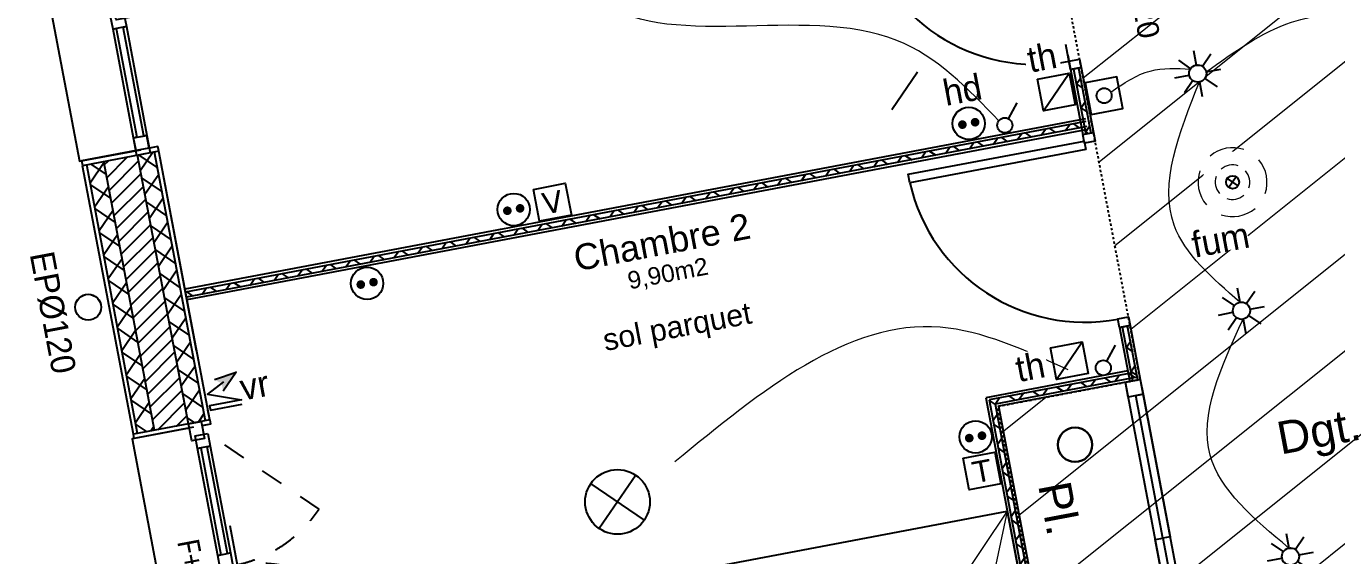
# Model space of a CAD drawing. Header units: centimetres. Extents: x 209280 to 319866, y -365283 to -277503.
# Drawn here: x 218546 to 224622, y -347928 to -345471 of the extents above; entities that cross this region are included whole.
import ezdxf

# ---------------------------------------------------------------- set-up
doc = ezdxf.new("R2010")
doc.units = ezdxf.units.CM
doc.linetypes.add('Style de ligne -1', pattern=[0.41664, 0.20828, -0.20836])
doc.layers.get('0').update_dxf_attribs({"color": 252})
doc.layers.add('3-BAT C-Niveau 1', color=252, linetype='Continuous')
doc.layers.add('prlm-EAU-EPEXT', color=145, linetype='Continuous')
for name, color, linetype, lineweight in [('prlm-ELEC-CFA', 1, 'Continuous', 25), ('prlm-ELEC-CFO', 1, 'Continuous', 25), ('prlm-ELEC-SSI', 6, 'Continuous', 25)]:
    doc.layers.add(name, color=color, linetype=linetype, lineweight=lineweight)
doc.styles.add('Futura Std Book', font='')
doc.styles.add('Helvetica', font='arial.ttf')
doc.styles.add('Lucida Grande', font='')
doc.styles.add('prlm-elec-cfa', font='comic.ttf', dxfattribs={"height": 12})
doc.styles.add('prlm-elec-cfo', font='comic.ttf', dxfattribs={"height": 12})
doc.styles.add('prlm-elec-ssi', font='comic.ttf', dxfattribs={"height": 12})
doc.styles.get("Standard").update_dxf_attribs({"font": 'isocp.shx', "height": 100})
doc.styles.get('Futura Std Book').set_extended_font_data('Futura Std Book')
doc.styles.get('Lucida Grande').set_extended_font_data('Lucida Grande')
pattern_1 = [(145.723595, (88960.93, 134700.79), (-45.054865, -66.106423), []), (235.723595, (88960.93, 134700.79), (-66.106423, 45.054865), [])]

# ---------------------------------------------------------------- blocks, each defined once
blk = doc.blocks.new('FENETRE TYPE 1')
at = {"linetype": 'Style de ligne -1', "ltscale": 50.8}
for p, q in [((48.17, 60.17), (4, 16)), ((84.68, 59.99), (128.67, 16))]:
    blk.add_line(p, q, dxfattribs=at)
at = {"linetype": 'Continuous'}
blk.add_line((0, 16), (0, 14), dxfattribs=at)
at = {"linetype": 'Continuous', "lineweight": 25, "flags": 128}
for points in [[(-2, 18), (0, 18), (0, 14)], [(192, 18), (190, 18), (190, 14)], [(0, 8), (0, -18), (-2, -18)], [(190, 7.7), (190, -18), (192, -18)]]:
    blk.add_lwpolyline(points, dxfattribs=at)
at = {"linetype": 'Continuous', "flags": 128}
for points in [[(-2, 14), (6, 14), (6, 8), (-2, 8)], [(4, 16), (10, 16), (10, 10), (4, 10)], [(10, 16), (60.46, 16), (60.46, 14.5), (10, 14.5)], [(60.46, 16), (66.46, 16), (66.46, 10), (60.46, 10)], [(66.46, 16), (72.46, 16), (72.46, 10), (66.46, 10)], [(72.46, 16), (123.05, 16), (123.05, 14.5), (72.46, 14.5)], [(122.67, 16), (128.67, 16), (128.67, 10), (122.67, 10)], [(126.67, 14), (132.67, 14), (132.67, 7.7), (126.67, 7.7)], [(132.67, 14), (184, 14), (184, 12.5), (132.67, 12.5)], [(184, 14), (192.25, 14), (192.25, 7.7), (184, 7.7)], [(184, 13.7), (190, 13.7), (190, 7.7), (184, 7.7)], [(10, 11.5), (60.46, 11.5), (60.46, 10), (10, 10)], [(72.46, 11.5), (123.05, 11.5), (123.05, 10), (72.46, 10)], [(132.67, 9.2), (184, 9.2), (184, 7.7), (132.67, 7.7)]]:
    blk.add_lwpolyline(points, close=True, dxfattribs=at)
blk.add_lwpolyline([(0, 10), (0, -19), (190, -19), (190, 10)], dxfattribs=at)
at = {"linetype": 'Style de ligne -1', "ltscale": 50.8}
for centre, radius, start, end in [((4, 16), 62.46, 360, 45), ((128.67, 16), 62.21, 136.63922, 180)]:
    blk.add_arc(centre, radius, start, end, dxfattribs=at)
at = {"insert": (50.38, 2.81), "char_height": 10.161, "attachment_point": 1, "line_spacing_factor": 0.978845, "style": 'Lucida Grande'}
blk.add_mtext('F+VR ', dxfattribs=at)
blk = doc.blocks.new('Groupe-259-1')
at = {"linetype": 'Continuous'}
blk.add_circle((12987.29, -48147.52), 6, dxfattribs=at)
at = {"insert": (12971.25, -48120.8), "char_height": 11.327, "attachment_point": 1, "rotation": 280.72359, "line_spacing_factor": 0.962448, "style": 'Futura Std Book'}
blk.add_mtext('EPØ120', dxfattribs=at)
blk = doc.blocks.new('xi.fum')
at = {"color": 0}
blk.add_wipeout([(-10.61, -10.61), (-15, 0), (-10.61, 10.61), (0, 15), (10.61, 10.61), (15, 0), (10.61, -10.61), (0, -15)], dxfattribs=at).dxf.layer = 'prlm-ELEC-SSI'
at = {"layer": 'prlm-ELEC-SSI', "color": 0}
for points in [[(-2.12, 2.12), (2.12, -2.12)], [(2.12, 2.12), (-2.12, -2.12)]]:
    blk.add_lwpolyline(points, dxfattribs=at)
blk.add_circle((0, 0), 3, dxfattribs=at)
at = {"layer": 'prlm-ELEC-SSI', "color": 0, "lineweight": 13}
for radius, start, end in [(16, 60, 120), (16, 150, 210), (8, 60, 120), (16, 330, 30), (8, 150, 210), (8, 330, 30), (8, 240, 300), (16, 240, 300)]:
    blk.add_arc((0, 0), radius, start, end, dxfattribs=at)
blk = doc.blocks.new('xi.epext')
at = {"layer": 'prlm-EAU-EPEXT', "color": 0, "linetype": 'ByBlock', "lineweight": -2}
blk.add_circle((0, 0), 5, dxfattribs=at)
blk = doc.blocks.new('xi.BP')
at = {"layer": 'prlm-ELEC-CFO', "color": 0, "flags": 128}
blk.add_lwpolyline([(-7.5, -7.5), (7.5, -7.5), (7.5, 7.5), (-7.5, 7.5)], close=True, dxfattribs=at)
at = {"layer": 'prlm-ELEC-CFO', "color": 0}
blk.add_circle((0, 0), 3.5, dxfattribs=at)
blk = doc.blocks.new('xi.SPOT')
at = {"color": 0, "lineweight": 5}
blk.add_wipeout([(-4, 0), (-2.83, -2.83), (0, -4), (2.83, -2.83), (4, 0), (2.83, 2.83), (0, 4), (-2.83, 2.83)], dxfattribs=at).dxf.layer = 'prlm-ELEC-CFO'
at = {"layer": 'prlm-ELEC-CFO', "color": 0, "linetype": 'ByBlock', "lineweight": -2, "flags": 128}
for points in [[(-7.69, 7.69), (-2.83, 2.83)], [(0, 10.88), (0, 4)], [(7.69, 7.69), (2.83, 2.83)], [(-10.88, 0), (-4, 0)], [(4, 0), (10.88, 0)], [(-2.83, -2.83), (-7.69, -7.69)], [(0, -4), (0, -10.88)], [(2.83, -2.83), (7.69, -7.69)]]:
    blk.add_lwpolyline(points, dxfattribs=at)
at = {"layer": 'prlm-ELEC-CFO', "color": 0, "linetype": 'ByBlock', "lineweight": -2}
blk.add_circle((0, 0), 4, dxfattribs=at)
blk = doc.blocks.new('xi.VR')
at = {"layer": 'prlm-ELEC-CFO', "lineweight": 5}
blk.add_hatch(color=0, dxfattribs=at).paths.add_polyline_path([(-3, 6), (-0.1, 3.7), (0, 0), (7.5, 7.5)])
at = {"layer": 'prlm-ELEC-CFO', "color": 0}
for points in [[(-3, 6), (7.5, 7.5), (0, 0)], [(0.95, 4.23), (-7.5, 0), (7.5, -5.5), (-7.5, -5.5), (-7.5, -7.5), (7.5, -7.5)]]:
    blk.add_lwpolyline(points, dxfattribs=at)
blk = doc.blocks.new('xi.TEL')
at = {"layer": 'prlm-ELEC-CFA', "color": 0, "linetype": 'ByBlock', "lineweight": -2, "flags": 128}
blk.add_lwpolyline([(-7.5, 7.5), (7.5, 7.5), (7.5, -7.5), (-7.5, -7.5)], close=True, dxfattribs=at)
at = {"layer": 'prlm-ELEC-CFA', "color": 0, "linetype": 'ByBlock', "insert": (0, 0), "char_height": 10, "width": 11.36, "attachment_point": 5}
blk.add_mtext('{\\fVerdana|b0|i0|c0|p34;T}', dxfattribs=at)
blk = doc.blocks.new('xi.PC')
at = {"color": 0, "lineweight": 5}
blk.add_wipeout([(-7.5, -7.5), (7.5, -7.5), (7.5, 7.5), (-7.5, 7.5)], dxfattribs=at).dxf.layer = 'prlm-ELEC-CFO'
at = {"layer": 'prlm-ELEC-CFO', "color": 0, "linetype": 'ByBlock', "lineweight": 5, "const_width": 2}
for points in [[(-4, 0, 1), (-2, 0, 1)], [(2, 0, 1), (4, 0, 1)]]:
    blk.add_lwpolyline(points, format="xyb", close=True, dxfattribs=at)
at = {"layer": 'prlm-ELEC-CFO', "color": 0, "linetype": 'ByBlock', "lineweight": -2}
blk.add_circle((0, 0), 7.5, dxfattribs=at)
blk = doc.blocks.new('xi.SA')
at = {"layer": 'prlm-ELEC-CFO', "color": 0}
blk.add_lwpolyline([(0.2, -1.28), (5.5, 5.28)], dxfattribs=at)
blk.add_circle((-2, -4), 3.5, dxfattribs=at)
blk = doc.blocks.new('xi.PTCE')
at = {"layer": 'prlm-ELEC-CFO', "color": 0}
for points in [[(-10.61, 10.61), (10.61, -10.61)], [(10.61, 10.61), (-10.61, -10.61)]]:
    blk.add_lwpolyline(points, dxfattribs=at)
at = {"layer": 'prlm-ELEC-CFO', "color": 0, "linetype": 'ByBlock'}
blk.add_circle((0, 0), 15, dxfattribs=at)
blk = doc.blocks.new('xi.TV')
at = {"layer": 'prlm-ELEC-CFA', "color": 0, "linetype": 'ByBlock', "lineweight": -2, "flags": 128}
blk.add_lwpolyline([(-7.5, 7.5), (7.5, 7.5), (7.5, -7.5), (-7.5, -7.5)], close=True, dxfattribs=at)
at = {"layer": 'prlm-ELEC-CFA', "color": 0, "linetype": 'ByBlock', "insert": (0, 0), "char_height": 10, "width": 11.36, "attachment_point": 5}
blk.add_mtext('{\\fVerdana|b0|i0|c0|p34;V}', dxfattribs=at)
blk = doc.blocks.new('xi.PCHD')
at = {"color": 0, "lineweight": 5}
blk.add_wipeout([(-7.5, -7.5), (7.5, -7.5), (7.5, 7.5), (-7.5, 7.5)], dxfattribs=at).dxf.layer = 'prlm-ELEC-CFO'
at = {"layer": 'prlm-ELEC-CFO', "color": 0, "linetype": 'ByBlock', "lineweight": 5, "const_width": 2}
for points in [[(-4, 0, 1), (-2, 0, 1)], [(2, 0, 1), (4, 0, 1)]]:
    blk.add_lwpolyline(points, format="xyb", close=True, dxfattribs=at)
at = {"layer": 'prlm-ELEC-CFO', "color": 0, "linetype": 'ByBlock', "lineweight": -2}
blk.add_circle((0, 0), 7.5, dxfattribs=at)
blk = doc.blocks.new('Groupe-118-1')
at = {"linetype": 'Continuous', "flags": 128}
for points in [[(13495.82, -48328.31), (13468.17, -48182.32), (13475.05, -48181.02), (13502.69, -48327.01)], [(13469.47, -48189.2), (13468.17, -48182.32), (13475.05, -48181.02), (13476.35, -48187.89)], [(13485.43, -48254.67), (13472.91, -48188.55), (13476.35, -48187.89), (13488.87, -48254.02)], [(13494.51, -48321.43), (13481.99, -48255.32), (13485.43, -48254.67), (13497.95, -48320.78)], [(13495.82, -48328.31), (13494.51, -48321.43), (13501.39, -48320.13), (13502.69, -48327.01)]]:
    blk.add_lwpolyline(points, close=True, dxfattribs=at)
blk = doc.blocks.new('Groupe-119-1')
at = {"linetype": 'Continuous', "lineweight": 18}
for p, q in [((13413.31, -48242.16), (13357.79, -48325.19)), ((13413.31, -48242.16), (13393.2, -48337.58)), ((13393.2, -48337.58), (13357.73, -48325.16)), ((13393.2, -48337.58), (13430.13, -48330.57))]:
    blk.add_line(p, q, dxfattribs=at)
at = {"linetype": 'Continuous', "flags": 128}
blk.add_lwpolyline([(13413.31, -48242.16), (13430.06, -48330.59), (13243.38, -48365.95), (13226.63, -48277.52)], close=True, dxfattribs=at)
blk = doc.blocks.new('Sol parquet')
at = {"insert": (0, -0.78), "char_height": 10.0872, "attachment_point": 2, "line_spacing_factor": 0.834288, "style": 'Helvetica'}
blk.add_mtext('sol parquet', dxfattribs=at)
blk = doc.blocks.new('hsfp 2.20')
at = {"insert": (0, -0.78), "char_height": 10.087, "attachment_point": 2, "line_spacing_factor": 0.834288, "style": 'Helvetica'}
blk.add_mtext('hsfp 2,20', dxfattribs=at)

msp = doc.modelspace()

# ---------------------------------------------------------------- hatches: boundary and pattern name
at = {"linetype": 'Continuous'}
h = msp.add_hatch(dxfattribs=at)
h.set_pattern_fill('02_ISOLANT', color=256, scale=10, angle=-79.2762509, style=0, pattern_type=2)
h.set_pattern_definition([(325.723749, (88960.93, 134700.79), (45.054687, 66.106544), []), (55.723749, (88960.93, 134700.79), (66.106544, -45.054687), [])])
h.paths.add_polyline_path([(223424.739, -345665.571), (223401.158, -345670.037), (223458.272, -345971.616), (223481.853, -345967.15)])
h = msp.add_hatch(dxfattribs=at)
h.set_pattern_fill('02_ISOLANT', color=256, scale=10, angle=-169.2764053, style=0, pattern_type=2)
h.set_pattern_definition([(235.723595, (88960.93, 134700.79), (66.106423, -45.054865), []), (325.723595, (88960.93, 134700.79), (-45.054865, -66.106423), [])])
h.paths.add_polyline_path([(223463.927, -345936.959), (223459.462, -345913.378), (219284.504, -346704.025), (219288.97, -346727.606)])
h = msp.add_hatch(dxfattribs=at)
h.set_pattern_fill('02_ISOLANT', color=256, scale=10, angle=-79.2762509, style=0, pattern_type=2)
h.set_pattern_definition([(325.723749, (88960.93, 134700.79), (45.054687, 66.106544), []), (55.723749, (88960.93, 134700.79), (66.106544, -45.054687), [])])
h.paths.add_polyline_path([(223651.18, -346861.258), (223627.599, -346865.724), (223675.05, -347116.283), (223698.631, -347111.817)])
h = msp.add_hatch(dxfattribs=at)
h.set_pattern_fill('02_ISOLANT', color=256, scale=10, angle=-169.2542114, style=0, pattern_type=2)
h.set_pattern_definition([(235.745789, (88960.93, 134700.79), (66.12387, -45.029255), []), (325.745789, (88960.93, 134700.79), (-45.029255, -66.12387), [])])
h.paths.add_polyline_path([(223696.225, -347099.037), (223668.171, -347079.932), (223010.245, -347204.794), (223038.29, -347223.9)])
h = msp.add_hatch(dxfattribs=at)
h.set_pattern_fill('02_ISOLANT', color=256, scale=10, angle=-79.2764053, style=0, pattern_type=2)
h.set_pattern_definition([(325.723595, (88960.93, 134700.79), (45.054865, 66.106423), []), (55.723595, (88960.93, 134700.79), (66.106423, -45.054865), [])])
h.paths.add_polyline_path([(223038.29, -347223.9), (223010.245, -347204.794), (223293.551, -348700.773), (223317.132, -348696.307)])
at = {"layer": '3-BAT C-Niveau 1', "linetype": 'Continuous', "lineweight": 18}
h = msp.add_hatch(dxfattribs=at)
h.set_pattern_fill('BA 13', color=256, scale=10, style=0, pattern_type=2)
h.set_pattern_definition([(218.65981, (88960.93, 134700.8), (-199.24783, 287.75041), [])])
h.paths.add_polyline_path([(226389.71, -347429.39), (225013.721, -347689.972), (224768.425, -346393.982), (225158.356, -346320.138), (225149.052, -346271.011), (224709.997, -346354.158), (225126.843, -348556.048), (224024.887, -348764.735), (223987.879, -348569.3), (223327.038, -348694.449), (223050.383, -347234.704), (223711.236, -347109.553), (223258.501, -344717.106), (225047.911, -344378.746), (225120.521, -344762.26), (225857.21, -344622.747)])
at = {"layer": '3-BAT C-Niveau 1', "linetype": 'Continuous'}
h = msp.add_hatch(dxfattribs=at)
h.set_pattern_fill('MURS MACONNERIE-2', color=256, scale=10, style=0, pattern_type=2)
h.set_pattern_definition([(45, (89146.82, 134700.79), (-31.2347524, 39.0434405), [])])
h.paths.add_polyline_path([(219141.512, -347345.449), (219298.718, -347315.678), (219062.729, -346069.556), (218905.524, -346099.328)])
h = msp.add_hatch(dxfattribs=at)
h.set_pattern_fill('02_ISOLANT', color=256, scale=10, angle=100.7235947, style=0, pattern_type=2)
h.set_pattern_definition(pattern_1)
h.paths.add_polyline_path([(219298.718, -347315.678), (219377.321, -347300.792), (219141.332, -346054.671), (219062.729, -346069.556)])
h = msp.add_hatch(dxfattribs=at)
h.set_pattern_fill('02_ISOLANT', color=256, scale=10, angle=100.7235947, style=0, pattern_type=2)
h.set_pattern_definition(pattern_1)
h.paths.add_polyline_path([(219062.909, -347360.335), (219141.512, -347345.449), (218905.524, -346099.328), (218826.921, -346114.214)])

# ---------------------------------------------------------------- linework, layer by layer
at = {"linetype": 'Continuous', "lineweight": 25}
for p, q in [((223388.385, -345672.456), (223366.332, -345556.009)), ((223375.636, -345605.135), (223445.499, -345974.035)), ((223388.385, -345672.456), (223437.512, -345663.152)), ((223437.512, -345663.152), (223494.626, -345964.731)), ((223457.043, -345900.605), (219282.085, -346691.252)), ((223466.346, -345949.732), (219291.389, -346740.379)), ((223445.499, -345974.035), (223494.626, -345964.731)), ((223614.826, -346868.143), (223663.953, -346858.839)), ((223614.826, -346868.143), (223662.277, -347118.702)), ((223663.953, -346858.839), (223711.404, -347109.398)), ((223652.975, -347069.584), (222995.054, -347194.444)), ((223711.421, -347109.385), (223053.481, -347234.249)), ((222995.054, -347194.444), (223280.778, -348703.192)), ((223053.481, -347234.249), (223329.905, -348693.888))]:
    msp.add_line(p, q, dxfattribs=at)
at = {"linetype": 'Continuous'}
for p, q in [((223424.739, -345665.571), (223481.853, -345967.15)), ((223424.739, -345665.571), (223481.853, -345967.15)), ((223437.512, -345663.152), (223494.626, -345964.731)), ((223401.158, -345670.037), (223458.272, -345971.616)), ((223401.158, -345670.037), (223458.272, -345971.616)), ((223459.462, -345913.378), (219284.504, -346704.025)), ((223459.462, -345913.378), (219284.504, -346704.025)), ((223463.927, -345936.959), (219288.97, -346727.606)), ((223463.927, -345936.959), (219288.97, -346727.606)), ((223466.346, -345949.732), (219291.389, -346740.379)), ((223627.599, -346865.724), (223675.05, -347116.283)), ((223627.599, -346865.724), (223675.05, -347116.283)), ((223651.18, -346861.258), (223698.631, -347111.817)), ((223651.18, -346861.258), (223698.631, -347111.817)), ((223663.953, -346858.839), (223711.404, -347109.398)), ((223668.171, -347079.932), (223010.245, -347204.794)), ((223668.171, -347079.932), (223010.245, -347204.794)), ((223696.225, -347099.037), (223038.29, -347223.9)), ((223696.225, -347099.037), (223038.29, -347223.9)), ((223711.421, -347109.385), (223053.481, -347234.249)), ((223010.245, -347204.794), (223293.551, -348700.773)), ((223010.245, -347204.794), (223293.551, -348700.773)), ((223038.29, -347223.9), (223317.132, -348696.307)), ((223038.29, -347223.9), (223317.132, -348696.307)), ((223053.481, -347234.249), (223329.905, -348693.888))]:
    msp.add_line(p, q, dxfattribs=at)
at = {"linetype": 'Continuous', "flags": 128}
for points in [[(223388.385, -345672.456), (223380.942, -345633.155), (223430.08, -345623.849), (223437.523, -345663.15)], [(223452.942, -346013.337), (223445.499, -345974.035), (223494.637, -345964.729), (223502.08, -346004.031)], [(223458.523, -346042.808), (222643.018, -346197.249), (222635.575, -346157.948), (223451.08, -346003.506)], [(223614.826, -346868.143), (223607.383, -346828.841), (223656.521, -346819.535), (223663.964, -346858.837)]]:
    msp.add_lwpolyline(points, close=True, dxfattribs=at)
at = {"linetype": 'Continuous'}
for centre in [(223226.501, -344817.65), (223452.942, -346013.337)]:
    msp.add_arc(centre, 830.542, 192.7934406, 280.7237491, dxfattribs=at)
at = {"layer": '3-BAT C-Niveau 1', "linetype": 'Continuous', "lineweight": 25}
for p, q in [((219160.983, -346050.949), (218807.27, -346117.935)), ((219298.718, -347315.678), (219062.729, -346069.556)), ((219336.418, -346977.323), (219160.983, -346050.949)), ((219043.259, -347364.057), (218807.27, -346117.935)), ((219141.512, -347345.449), (218905.524, -346099.328)), ((219396.972, -347297.071), (219043.259, -347364.057)), ((219396.972, -347297.071), (219388.518, -347252.433)), ((219489.683, -347786.626), (219758.415, -349205.648))]:
    msp.add_line(p, q, dxfattribs=at)
at = {"layer": '3-BAT C-Niveau 1', "linetype": 'Continuous'}
for p, q in [((219377.321, -347300.792), (219141.332, -346054.671)), ((219396.972, -347297.071), (219160.983, -346050.949)), ((219043.259, -347364.057), (218807.27, -346117.935)), ((219062.909, -347360.335), (218826.921, -346114.214)), ((219141.512, -347345.449), (218905.524, -346099.328))]:
    msp.add_line(p, q, dxfattribs=at)
at = {"layer": '3-BAT C-Niveau 1', "linetype": 'Style de ligne -1', "ltscale": 50.8, "flags": 128}
msp.add_lwpolyline([(226389.71, -347429.39), (225013.721, -347689.972), (224768.425, -346393.982), (225158.356, -346320.138), (225149.052, -346271.011), (224709.997, -346354.158), (225126.843, -348556.048), (224024.887, -348764.735), (223987.879, -348569.3), (223327.038, -348694.449), (223050.383, -347234.704), (223711.236, -347109.553), (223258.501, -344717.106), (225047.911, -344378.746), (225120.521, -344762.26), (225857.21, -344622.747)], close=True, dxfattribs=at)
at = {"layer": 'prlm-ELEC-CFO', "color": 1}
for points in [[(222559.311, -345857.961), (222678.781, -345682.67)], [(223323.084, -347110.232), (223442.554, -346934.941)]]:
    msp.add_lwpolyline(points, dxfattribs=at)
at = {"layer": 'prlm-ELEC-CFO', "lineweight": 30}
msp.add_circle((223409.019, -347412.421), 79.861, dxfattribs=at)
at = {"layer": 'prlm-ELEC-CFO', "lineweight": 13}
for points in [[(224017.059, -345683.03), (224412.172, -345452.621), (225177.258, -345480.139)], [(223574.424, -345776.737), (223757.657, -345678.817), (223943.65, -345669.575)], [(224400.249, -347891.778), (224034.696, -347460.446), (224187.952, -346830.026)]]:
    msp.add_spline(points, degree=3, dxfattribs=at)

# ---------------------------------------------------------------- block references
at = {"xscale": 10, "yscale": 10, "zscale": 10}
for name, p, rotation in [('hsfp 2.20', (223757.994, -345230.118), 280.7235947438887), ('Sol parquet', (221553.136, -346806.355), 10.72359474384437)]:
    msp.add_blockref(name, p, dxfattribs=dict(at, rotation=rotation))
for name in ['Groupe-118-1', 'Groupe-119-1']:
    msp.add_blockref(name, (88960.928, 134700.79), dxfattribs=at)
at = {"layer": '3-BAT C-Niveau 1', "xscale": 10, "yscale": 10, "zscale": 10, "rotation": 280.7235947438888}
for p in [(218626.405, -344195.516), (219223.837, -347350.214)]:
    msp.add_blockref('FENETRE TYPE 1', p, dxfattribs=at)
at = {"layer": '3-BAT C-Niveau 1', "xscale": 10, "yscale": 10, "zscale": 10}
msp.add_blockref('Groupe-259-1', (88960.928, 134700.79), dxfattribs=at)
at = {"layer": 'prlm-EAU-EPEXT', "xscale": 12, "yscale": 12, "zscale": 12, "rotation": 10.72360141139323}
msp.add_blockref('xi.epext', (218833.913, -346774.73), dxfattribs=at)
at = {"layer": 'prlm-ELEC-CFA', "xscale": 10, "yscale": 10, "zscale": 10, "rotation": 10.72360141139323}
for name, p in [('xi.TV', (220986.021, -346287.478)), ('xi.TEL', (222977.965, -347534.695))]:
    msp.add_blockref(name, p, dxfattribs=at)
at = {"layer": 'prlm-ELEC-CFO', "xscale": 10, "yscale": 10, "zscale": 10, "rotation": 10.72360141139323}
for name, p in [('xi.BP', (223543.556, -345793.233)), ('xi.SA', (223552.155, -347012.632)), ('xi.PTCE', (221287.694, -347677.564))]:
    msp.add_blockref(name, p, dxfattribs=at)

# ---------------------------------------------------------------- texts
at = {"attachment_point": 2, "line_spacing_factor": 0.834288, "style": 'Helvetica'}
for s, insert, char_height, rotation in [('Chambre 2\\P{\\H0.6752x;9,90m2}\\P', (221482.449, -346413.205), 120, 10.7235947), ('Dgt.', (224524.502, -347273.723), 151.3086, 10.7235947), ('Pl.\\P', (223408.912, -347692.939), 151.3086, 280.7235947)]:
    msp.add_mtext(s, dxfattribs=dict(at, insert=insert, char_height=char_height, rotation=rotation))

# ---------------------------------------------------------------- next in the draw order: block references
at = {"layer": 'prlm-ELEC-CFO', "xscale": 10, "yscale": 10, "zscale": 10, "rotation": 10.72360141139323}
for name, p in [('xi.PC', (220806.487, -346321.478)), ('xi.PC', (220126.992, -346663.893)), ('xi.PC', (222947.925, -347376.077)), ('xi.SPOT', (224407.692, -347931.08))]:
    msp.add_blockref(name, p, dxfattribs=at)

# ---------------------------------------------------------------- next in the draw order: texts
at = {"layer": 'prlm-ELEC-CFO', "lineweight": 20, "char_height": 120, "attachment_point": 5, "rotation": 10.7236014, "line_spacing_factor": 0.8, "bg_fill": 3, "box_fill_scale": 1.1, "bg_fill_color": 256, "bg_fill_transparency": 0}
for s, insert, style in [('th', (223255.677, -345616.239), 'prlm-elec-cfa'), ('hd', (222886.651, -345766.405), 'prlm-elec-cfo'), ('vr', (219604.606, -347136.55), 'prlm-elec-cfo')]:
    msp.add_mtext(s, dxfattribs=dict(at, insert=insert, style=style))
at = {"layer": 'prlm-ELEC-SSI', "lineweight": 20, "insert": (224072.006, -346402.67), "char_height": 120, "attachment_point": 2, "rotation": 10.7236014, "line_spacing_factor": 0.8, "style": 'prlm-elec-ssi', "bg_fill": 3, "box_fill_scale": 0.95, "bg_fill_color": 256, "bg_fill_transparency": 0}
msp.add_mtext('fum', dxfattribs=at)

# ---------------------------------------------------------------- next in the draw order: linework, layer by layer
at = {"layer": 'prlm-ELEC-CFO', "linetype": 'ByBlock', "lineweight": -2, "flags": 128}
msp.add_lwpolyline([(223234.65, -345716.3), (223382.031, -345688.389), (223409.941, -345835.769), (223262.561, -345863.68)], close=True, dxfattribs=at)
at = {"layer": 'prlm-ELEC-CFO', "color": 1}
msp.add_lwpolyline([(223262.561, -345863.68), (223382.031, -345688.389)], dxfattribs=at)
at = {"layer": 'prlm-ELEC-CFO', "lineweight": 13}
msp.add_spline([(223376.629, -347064.297), (222784.086, -346867.238), (221553.881, -347492.105)], degree=3, dxfattribs=at)

# ---------------------------------------------------------------- next in the draw order: block references
at = {"layer": 'prlm-ELEC-CFO', "xscale": 10, "yscale": 10, "zscale": 10, "rotation": 10.72360141139323}
for name, p in [('xi.PCHD', (222916.11, -345921.961)), ('xi.VR', (219460.001, -347163.935))]:
    msp.add_blockref(name, p, dxfattribs=at)
at = {"layer": 'prlm-ELEC-SSI', "xscale": 10, "yscale": 10, "zscale": 10, "rotation": 10.72360141139323}
msp.add_blockref('xi.fum', (224139.087, -346194.582), dxfattribs=at)

# ---------------------------------------------------------------- next in the draw order: linework, layer by layer
at = {"layer": 'prlm-ELEC-CFO', "lineweight": 13}
for points in [[(223055.938, -345909.331), (222582.8, -345536.76), (221191.741, -345335.516), (220921.381, -344696.148)], [(224173.067, -346751.423), (223868.176, -346393.855), (223985.2, -345729.774)]]:
    msp.add_spline(points, degree=3, dxfattribs=at)

# ---------------------------------------------------------------- next in the draw order: block references
at = {"layer": 'prlm-ELEC-CFO', "xscale": 10, "yscale": 10, "zscale": 10, "rotation": 10.72360141139323}
msp.add_blockref('xi.SA', (223095.644, -345887.961), dxfattribs=at)

# ---------------------------------------------------------------- next in the draw order: texts
at = {"layer": 'prlm-ELEC-CFO', "lineweight": 20, "insert": (223201.179, -347051.724), "char_height": 120, "attachment_point": 5, "rotation": 10.7236014, "line_spacing_factor": 0.8, "style": 'prlm-elec-cfa', "bg_fill": 3, "box_fill_scale": 1.1, "bg_fill_color": 256, "bg_fill_transparency": 0}
msp.add_mtext('th', dxfattribs=at)

# ---------------------------------------------------------------- next in the draw order: linework, layer by layer
at = {"layer": 'prlm-ELEC-CFO', "linetype": 'ByBlock', "lineweight": -2, "flags": 128}
msp.add_lwpolyline([(223295.173, -346962.851), (223442.554, -346934.941), (223470.464, -347082.321), (223323.084, -347110.232)], close=True, dxfattribs=at)

# ---------------------------------------------------------------- next in the draw order: block references
at = {"layer": 'prlm-ELEC-CFO', "xscale": 10, "yscale": 10, "zscale": 10, "rotation": 10.72360141139323}
for p in [(223977.757, -345690.473), (224180.509, -346790.724)]:
    msp.add_blockref('xi.SPOT', p, dxfattribs=at)

doc.saveas('drawing.dxf')
